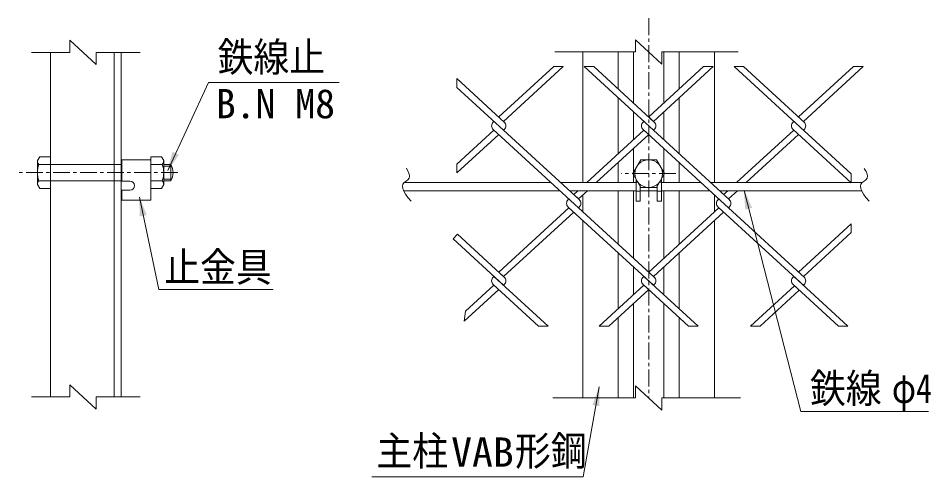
# Model space of a CAD drawing. Units: millimetres, scale not verified. Extents: x -4455 to 4455, y -3150 to 3150.
# Drawn here: x 1561 to 2913, y -416 to 263 of the extents above; entities that cross this region are included whole.
import ezdxf
from ezdxf.enums import TextEntityAlignment as Align

# ---------------------------------------------------------------- set-up
doc = ezdxf.new("R2010")
doc.units = ezdxf.units.MM
doc.header["$LTSCALE"] = 20
doc.linetypes.add('DASHED', pattern=[7.5, 6, -1.5])
doc.linetypes.add('USER1', pattern=[2, 1.25, -0.25, 0.25, -0.25])
doc.layers.add('0-3_7詳細', color=7, linetype='Continuous', lineweight=18)
doc.styles.add('ＭＳ ゴシック', font='')
doc.styles.get('ＭＳ ゴシック').set_extended_font_data('MS Gothic')

msp = doc.modelspace()

# ---------------------------------------------------------------- linework, layer by layer
at = {"layer": '0-3_7詳細', "color": 1, "linetype": 'USER1'}
for p, q in [((2494.7, 262.74), (2494.7, -299.27)), ((1797.4, 34.31), (1560.91, 34.31)), ((2535, 32.84), (2454.35, 32.84))]:
    msp.add_line(p, q, dxfattribs=at)
at = {"layer": '0-3_7詳細', "color": 4}
for p, q in [((1676.1, 194.31), (1637.32, 230.31)), ((1637.32, 212.31), (1637.32, 230.31)), ((2514.09, 195.04), (2475.32, 231.04)), ((2475.32, 213.04), (2475.32, 231.04)), ((1637.32, 212.31), (1580.76, 212.31)), ((1676.1, 212.31), (1741.37, 212.31)), ((1676.1, 212.31), (1676.1, 194.31)), ((2475.32, 213.04), (2355.74, 213.04)), ((2514.09, 213.04), (2627.26, 213.04)), ((2514.09, 213.04), (2514.09, 195.04)), ((1637.32, -297.79), (1637.32, -279.79)), ((1676.1, -315.79), (1637.32, -279.79)), ((2475.32, -299.27), (2475.32, -281.27)), ((2514.09, -317.27), (2475.32, -281.27)), ((1637.32, -297.79), (1580.76, -297.79)), ((1676.1, -297.79), (1741.37, -297.79)), ((1676.1, -297.79), (1676.1, -315.79)), ((2475.32, -299.27), (2352.5, -299.27)), ((2514.09, -299.27), (2630.9, -299.27)), ((2514.09, -299.27), (2514.09, -317.27))]:
    msp.add_line(p, q, dxfattribs=at)
at = {"layer": '0-3_7詳細'}
for p, q in [((1608.52, 212.31), (1608.52, -297.79)), ((1703.02, 212.31), (1703.02, -297.79)), ((1713.52, 212.31), (1713.52, -297.79)), ((2397.2, 213.04), (2397.2, 19.48)), ((2449.7, 213.04), (2449.7, 157.88)), ((2472.2, 213.04), (2472.2, 137.26)), ((2517.2, 213.04), (2517.2, 137.26)), ((2539.7, 213.04), (2539.7, 157.88)), ((2592.2, 213.04), (2592.2, 19.48)), ((2449.7, 144.86), (2449.7, 62.39)), ((2539.7, 144.86), (2539.7, 62.39)), ((2472.2, 124.24), (2472.2, 83.01)), ((2517.2, 124.24), (2517.2, 83.01)), ((2502.88, 109.15), (2494.7, 116.64)), ((2502.88, 98.09), (2501.81, 97.11)), ((2472.2, 69.98), (2472.2, 19.48)), ((2517.2, 69.98), (2517.2, 19.48)), ((1589.32, 52.07), (1592.65, 57.83)), ((1592.65, 57.83), (1608.52, 57.83)), ((1608.52, 10.79), (1608.52, 57.83)), ((1757.14, 10.79), (1757.14, 57.83)), ((1589.32, 16.55), (1589.32, 52.07)), ((1591.38, 46.31), (1608.52, 46.31)), ((1714.54, 53.28), (1714.54, 21.78)), ((1714.54, 53.28), (1757.14, 53.28)), ((1757.14, 53.28), (1757.14, -6.72)), ((1774.29, 46.31), (1757.14, 46.31)), ((1776.34, 16.55), (1776.34, 52.07)), ((1776.34, 46.31), (1787, 46.31)), ((1787, 22.31), (1787, 46.31)), ((2449.7, 49.37), (2449.7, 19.48)), ((2539.7, 49.37), (2539.7, 19.48)), ((1589.32, 16.55), (1592.65, 10.79)), ((1591.38, 22.31), (1608.52, 22.31)), ((1714.54, 21.78), (1726.39, 21.78)), ((1774.29, 22.31), (1757.14, 22.31)), ((1776.34, 16.55), (1773.02, 10.79)), ((1776.34, 22.31), (1787, 22.31)), ((2132.35, 19.48), (2350.29, 19.48)), ((2364.5, 19.48), (2475.95, 19.48)), ((2475.95, 24.57), (2475.95, -8.2)), ((2478.42, 20.3), (2475.95, 20.3)), ((2507.45, 14.18), (2507.45, -8.2)), ((2510.98, 20.3), (2513.45, 20.3)), ((2513.45, 24.57), (2513.45, -8.2)), ((2513.45, 19.48), (2572.31, 19.48)), ((2586.52, 19.48), (2810.74, 19.48)), ((1592.65, 10.79), (1608.52, 10.79)), ((1713.52, -114.04), (1713.52, 5.96)), ((1714.54, 8.28), (1726.39, 8.28)), ((1714.54, 8.28), (1714.54, -6.72)), ((1773.02, 10.79), (1757.14, 10.79)), ((2131.63, 7.48), (2363.38, 7.48)), ((2377.59, 7.48), (2475.95, 7.48)), ((2397.2, 1.26), (2397.2, -23.51)), ((2449.7, 7.48), (2449.7, -71.61)), ((2472.2, 7.48), (2472.2, -92.23)), ((2481.95, 6.8), (2475.95, 6.8)), ((2481.95, 7.48), (2507.45, 7.48)), ((2507.45, 6.8), (2513.45, 6.8)), ((2513.45, 7.48), (2585.41, 7.48)), ((2517.2, 7.48), (2517.2, -92.23)), ((2539.7, 7.48), (2539.7, -71.61)), ((2592.2, 1.26), (2592.2, -23.51)), ((2599.62, 7.48), (2810.01, 7.48)), ((1714.54, -6.72), (1757.14, -6.72)), ((2507.45, -8.2), (2513.45, -8.2)), ((2397.2, -36.53), (2397.2, -299.27)), ((2592.2, -36.53), (2592.2, -299.27)), ((2449.7, -84.64), (2449.7, -167.11)), ((2539.7, -84.64), (2539.7, -167.11)), ((2472.2, -105.25), (2472.2, -146.49)), ((2517.2, -105.25), (2517.2, -146.49)), ((2472.2, -159.51), (2472.2, -299.27)), ((2517.2, -159.51), (2517.2, -299.27)), ((2449.7, -180.13), (2449.7, -299.27)), ((2539.7, -180.13), (2539.7, -299.27))]:
    msp.add_line(p, q, dxfattribs=at)
at = {"layer": '0-3_7詳細', "color": 3}
for p, q in [((2354.04, 191.2), (2272.67, 116.64)), ((2368.25, 191.2), (2279.78, 110.13)), ((2368.25, 191.2), (2354.04, 191.2)), ((2501.81, 97.11), (2399.13, 191.2)), ((2413.34, 191.2), (2399.13, 191.2)), ((2502.88, 109.15), (2413.34, 191.2)), ((2576.07, 191.2), (2494.7, 116.64)), ((2590.28, 191.2), (2501.81, 110.13)), ((2590.28, 191.2), (2576.07, 191.2)), ((2724.91, 96.13), (2621.15, 191.2)), ((2635.36, 191.2), (2621.15, 191.2)), ((2725.98, 108.17), (2635.36, 191.2)), ((2798.1, 191.2), (2716.73, 116.64)), ((2812.31, 191.2), (2723.84, 110.13)), ((2812.31, 191.2), (2798.1, 191.2)), ((2280.85, 109.15), (2210.78, 173.36)), ((2210.78, 173.36), (2210.78, 160.34)), ((2279.78, 97.11), (2210.78, 160.34)), ((2265.57, 110.13), (2264.5, 109.15)), ((2265.57, 110.13), (2264.5, 109.15)), ((2265.57, 110.13), (2264.5, 109.15)), ((2265.57, 110.13), (2264.5, 109.15)), ((2487.6, 110.13), (2486.53, 109.15)), ((2487.6, 110.13), (2486.53, 109.15)), ((2709.63, 110.13), (2708.56, 109.15)), ((2709.63, 110.13), (2708.56, 109.15)), ((2265.57, 97.11), (2210.78, 46.91)), ((2390.79, -17.63), (2264.5, 98.09)), ((2280.85, 98.09), (2279.78, 97.11)), ((2391.86, -5.59), (2279.78, 97.11)), ((2487.6, 97.11), (2402.88, 19.48)), ((2612.82, -17.63), (2486.53, 98.09)), ((2613.89, -5.59), (2501.81, 97.11)), ((2709.63, 97.11), (2624.91, 19.48)), ((2794.54, 19.3), (2708.55, 98.09)), ((2724.91, 98.09), (2723.84, 97.11)), ((2794.54, 32.32), (2724.91, 96.13)), ((2272.67, 90.6), (2210.78, 33.89)), ((2494.7, 90.6), (2417.09, 19.48)), ((2716.73, 90.6), (2639.12, 19.48)), ((2210.78, 46.91), (2210.78, 33.89)), ((2794.54, 32.32), (2794.54, 19.3)), ((2389.78, 7.48), (2383.69, 1.9)), ((2391.86, -5.59), (2383.69, 1.9)), ((2403.99, 7.48), (2390.79, -4.61)), ((2611.81, 7.48), (2605.72, 1.9)), ((2626.02, 7.48), (2612.82, -4.61)), ((2376.58, -4.61), (2375.51, -5.59)), ((2376.58, -4.61), (2375.51, -5.59)), ((2598.61, -4.61), (2597.54, -5.59)), ((2598.61, -4.61), (2597.54, -5.59)), ((2376.58, -17.63), (2272.67, -112.85)), ((2383.69, -24.14), (2279.78, -119.36)), ((2501.81, -132.38), (2375.51, -16.65)), ((2391.86, -16.65), (2390.79, -17.63)), ((2502.88, -120.34), (2390.79, -17.63)), ((2598.61, -17.63), (2494.7, -112.85)), ((2605.72, -24.14), (2501.81, -119.36)), ((2724.91, -133.36), (2597.54, -16.65)), ((2613.89, -16.65), (2612.82, -17.63)), ((2725.98, -121.32), (2612.82, -17.63)), ((2794.54, -41.55), (2716.73, -112.85)), ((2794.54, -41.55), (2794.54, -54.57)), ((2211.45, -56.75), (2204.92, -63.78)), ((2279.78, -132.38), (2204.92, -63.78)), ((2280.85, -120.34), (2211.45, -56.75)), ((2794.54, -54.57), (2723.84, -119.36)), ((2265.57, -119.36), (2264.5, -120.34)), ((2265.57, -119.36), (2264.5, -120.34)), ((2345.8, -192.88), (2265.57, -119.36)), ((2280.85, -120.34), (2272.67, -112.85)), ((2487.6, -119.36), (2486.53, -120.34)), ((2487.6, -119.36), (2486.53, -120.34)), ((2567.83, -192.88), (2487.6, -119.36)), ((2709.63, -119.36), (2708.56, -120.34)), ((2709.63, -119.36), (2708.56, -120.34)), ((2789.86, -192.88), (2709.63, -119.36)), ((2265.57, -132.38), (2223.61, -170.83)), ((2331.59, -192.88), (2264.5, -131.4)), ((2280.85, -131.4), (2279.78, -132.38)), ((2487.6, -132.38), (2421.57, -192.88)), ((2553.62, -192.88), (2486.53, -131.4)), ((2502.88, -131.4), (2501.81, -132.38)), ((2710.7, -133.36), (2645.74, -192.88)), ((2775.65, -192.88), (2708.56, -131.4)), ((2716.73, -138.89), (2708.56, -131.4)), ((2724.91, -131.4), (2723.84, -132.38)), ((2724.91, -131.4), (2723.84, -132.38)), ((2272.67, -138.89), (2221.57, -185.72)), ((2717.8, -139.87), (2659.95, -192.88)), ((2223.61, -170.83), (2221.57, -185.72)), ((2345.8, -192.88), (2331.59, -192.88)), ((2567.83, -192.88), (2553.62, -192.88)), ((2659.95, -192.88), (2645.74, -192.88)), ((2789.86, -192.88), (2775.65, -192.88))]:
    msp.add_line(p, q, dxfattribs=at)
at = {"layer": '0-3_7詳細', "color": 3, "linetype": 'DASHED'}
for p, q in [((1608.52, 46.31), (1714.54, 46.31)), ((1608.52, 22.31), (1714.54, 22.31))]:
    msp.add_line(p, q, dxfattribs=at)
at = {"layer": '0-3_7詳細', "color": 1}
for p, q in [((1776.34, 43.91), (1788.22, 43.91)), ((1776.34, 24.71), (1788.22, 24.71))]:
    msp.add_line(p, q, dxfattribs=at)
msp.add_lwpolyline([(2036.32, 167.58), (1842.54, 167.58), (1782.4, 37.43)], dxfattribs=at)
at = {"layer": '0-3_7詳細'}
for points in [[(1776.34, 52.07), (1773.02, 57.83), (1757.14, 57.83)], [(2481.95, 14.18), (2481.95, -8.2), (2475.95, -8.2)], [(2908.96, -319.35), (2719.89, -319.35), (2635.96, 8.05)], [(1938.42, -138.78), (1769, -138.78), (1740.37, -2.19)], [(2084.44, -415.82), (2397.79, -415.82), (2421.54, -282.94)]]:
    msp.add_lwpolyline(points, dxfattribs=at)
at = {"layer": '0-3_7詳細', "color": 4}
for points in [[(2135.43, 40.57), (2135.74, 40.19), (2138.4, 35.99), (2139.97, 32.23), (2140.44, 28.91), (2139.81, 26.04), (2138.09, 23.61), (2135.27, 21.62), (2132.45, 19.61), (2130.69, 17.13), (2130.01, 14.17), (2130.4, 10.74), (2131.87, 6.83), (2134.41, 2.45), (2138.02, -2.41), (2142.71, -7.74)], [(2813.81, 40.57), (2814.12, 40.19), (2816.78, 35.99), (2818.35, 32.23), (2818.82, 28.91), (2818.19, 26.04), (2816.47, 23.61), (2813.66, 21.62), (2810.83, 19.61), (2809.07, 17.13), (2808.39, 14.17), (2808.79, 10.74), (2810.25, 6.83), (2812.79, 2.45), (2816.41, -2.41), (2821.09, -7.74)]]:
    msp.add_lwpolyline(points, dxfattribs=at)
at = {"layer": '0-3_7詳細', "color": 3}
msp.add_lwpolyline([(2471.18, 32.84), (2482.94, 53.2), (2506.46, 53.2), (2518.22, 32.84), (2506.46, 12.47), (2482.94, 12.47)], close=True, dxfattribs=at)
msp.add_lwpolyline([(2494.7, -138.89), (2435.78, -192.88), (2421.57, -192.88)], dxfattribs=at)
msp.add_circle((2494.7, 32.84), 20.4, dxfattribs=at)
for centre, start, end in [((2269.57, 103.62), 132.5, 227.5), ((2275.78, 103.62), 312.5, 47.5), ((2491.59, 103.62), 132.5, 227.5), ((2497.81, 103.62), 312.5, 47.5), ((2713.62, 103.62), 132.5, 227.5), ((2719.84, 103.62), 312.5, 47.5), ((2380.58, -11.12), 132.5, 227.5), ((2386.8, -11.12), 312.5, 47.5), ((2602.61, -11.12), 132.5, 227.5), ((2608.82, -11.12), 312.5, 47.5), ((2269.57, -125.87), 132.5, 227.5), ((2275.78, -125.87), 312.5, 47.5), ((2491.59, -125.87), 132.5, 227.5), ((2497.81, -125.87), 312.5, 47.5), ((2713.62, -125.87), 132.5, 227.5), ((2719.84, -125.87), 312.5, 47.5)]:
    msp.add_arc(centre, 7.5, start, end, dxfattribs=at)
at = {"layer": '0-3_7詳細'}
for centre, radius, start, end in [((1598.41, 52.07), 9.09, 180, 219.3382), ((1625.32, 34.31), 36, 160.52878, 199.47122), ((1740.34, 34.31), 36, 340.52878, 19.47122), ((1767.26, 52.07), 9.09, 320.6618, 0), ((1766.22, 34.31), 24, 330, 30), ((1598.41, 16.55), 9.09, 140.6618, 180), ((1726.39, 15.03), 6.75, 270, 90), ((1767.26, 16.55), 9.09, 0, 39.3382)]:
    msp.add_arc(centre, radius, start, end, dxfattribs=at)
at = {"layer": '0-3_7詳細', "color": 1}
msp.add_solid([(1781.56, 35.61), (1789.42, 65.03), (1798.87, 60.66)], dxfattribs=at)
at = {"layer": '0-3_7詳細'}
for points in [[(2635.46, 9.99), (2647.96, -17.78), (2637.87, -20.36)], [(1739.96, -0.24), (1751.21, -28.53), (1741.02, -30.67)], [(2421.89, -280.97), (2421.74, -311.42), (2411.49, -309.59)]]:
    msp.add_solid(points, dxfattribs=at)

# ---------------------------------------------------------------- texts
at = {"layer": '0-3_7詳細', "color": 3, "style": 'ＭＳ ゴシック'}
for s, width, p in [('鉄線止', 0.9, (1856.17, 170.77)), ('止金具', 0.9, (1777.04, -140.07)), ('鉄線', 0.9, (2733.62, -319.58)), ('φ4', 0.8, (2854.92, -319.58)), ('主柱', 0.9, (2091.36, -412.21)), ('形鋼', 0.9, (2296.62, -412.21)), ('VAB', 1.05, (2202.15, -413.93))]:
    msp.add_text(s, height=43.26, dxfattribs=dict(at, width=width)).set_placement(p, align=Align.BOTTOM_LEFT)
msp.add_text('B.N M8', height=43.26, dxfattribs=at).set_placement((1853.61, 101.8), align=Align.BOTTOM_LEFT)

doc.saveas('drawing.dxf')
